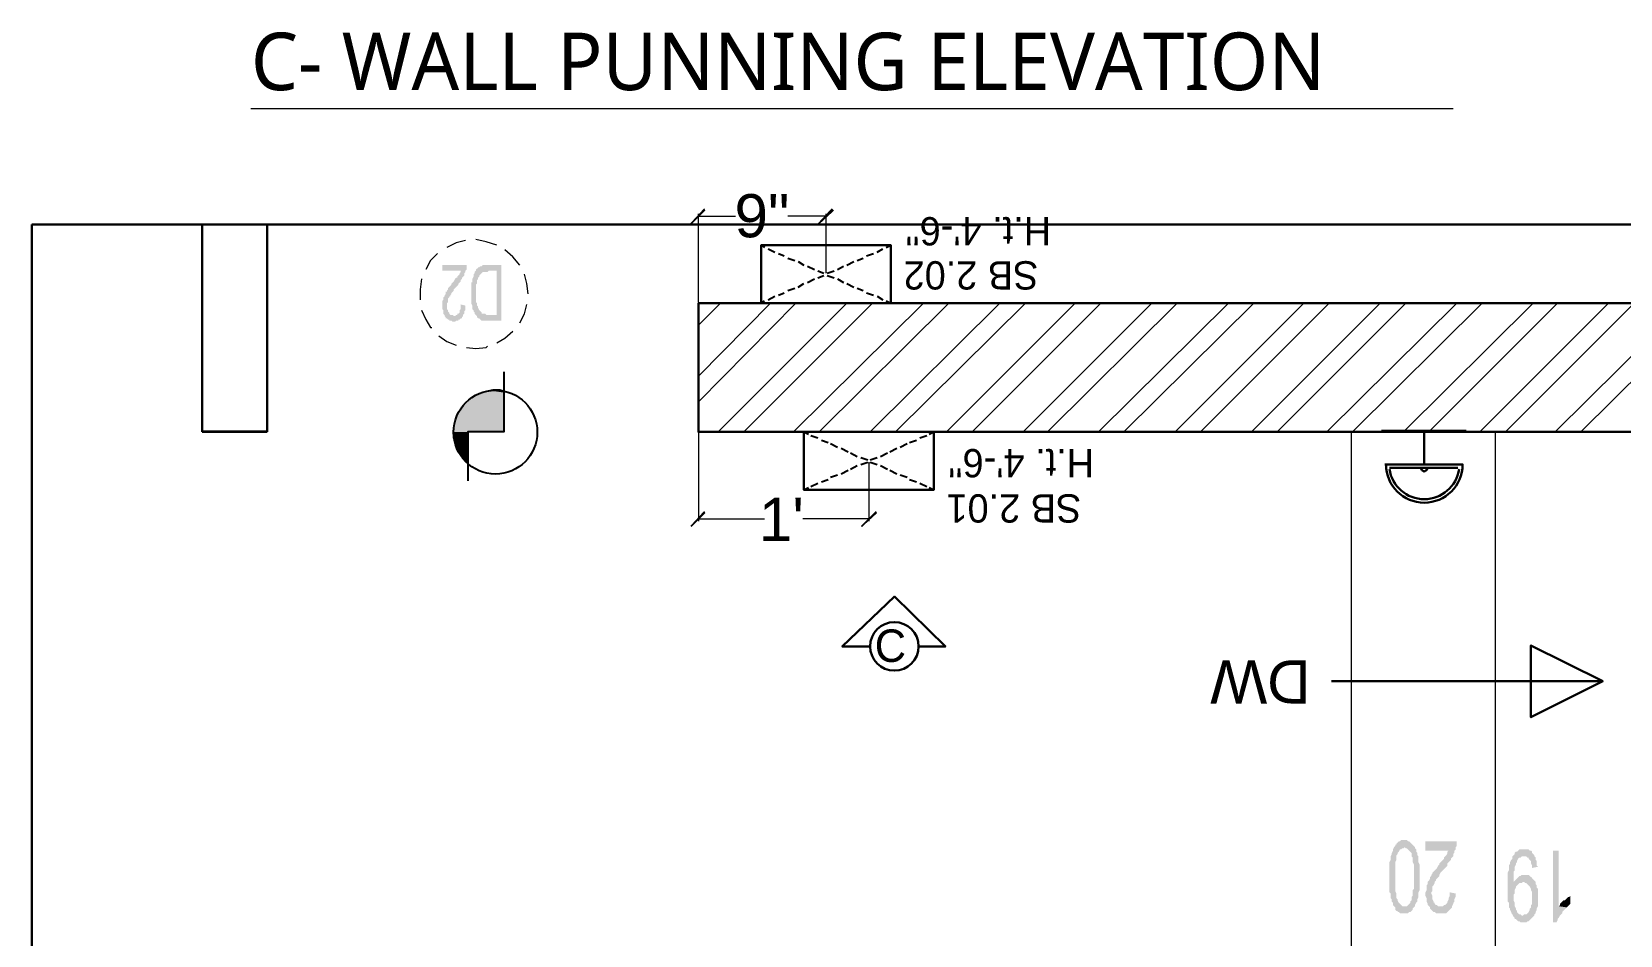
# Model space of a CAD drawing. Header units: inches. Extents: x 3324238 to 135265466, y -1036581 to 20094598.
# Drawn here: x 3353694.8 to 3353805.2, y -519414.3 to -519351.5 of the extents above; entities that cross this region are included whole.
import ezdxf

# ---------------------------------------------------------------- set-up
doc = ezdxf.new("R2010")
doc.units = ezdxf.units.IN
doc.header["$MEASUREMENT"] = 0
for name, color, linetype in [('PDF_Geometry', 7, 'Continuous'), ('PDF_Solid Fills', 7, 'Continuous'), ('PDF_Text', 1, 'Continuous')]:
    doc.layers.add(name, color=color, linetype=linetype)
doc.styles.add('PDF Arial', font='arial.ttf')
doc.styles.add('PDF Century Gothic', font='GOTHIC.TTF')
doc.styles.add('PDF Malgun Gothic', font='malgun.ttf')

msp = doc.modelspace()

# ---------------------------------------------------------------- hatches: boundary and pattern name
at = {"layer": 'PDF_Solid Fills', "lineweight": 30, "transparency": 33554559}
for color, points in [(256, [(3353723.48, -519371.239), (3353724.124, -519371.239), (3353724.124, -519371.239), (3353724.044, -519371.159), (3353723.963, -519371.159), (3353723.883, -519371.159), (3353723.802, -519371.078), (3353723.802, -519370.998), (3353723.802, -519370.998), (3353723.721, -519370.917), (3353723.721, -519370.836), (3353723.641, -519370.756), (3353723.641, -519370.675), (3353723.641, -519370.514), (3353723.641, -519370.434), (3353723.641, -519370.353), (3353723.721, -519370.272), (3353723.721, -519370.192), (3353723.721, -519370.031), (3353723.802, -519369.95), (3353723.802, -519369.87), (3353723.883, -519369.87), (3353723.883, -519369.789), (3353723.963, -519369.708), (3353723.963, -519369.628), (3353724.044, -519369.547), (3353724.124, -519369.467), (3353724.124, -519369.386), (3353724.205, -519369.306), (3353724.285, -519369.225), (3353724.366, -519369.144), (3353724.447, -519369.064), (3353724.447, -519368.983), (3353724.527, -519368.903), (3353724.608, -519368.822), (3353724.608, -519368.742), (3353724.688, -519368.661), (3353724.688, -519368.58), (3353724.769, -519368.5), (3353724.769, -519368.5), (3353724.849, -519368.419), (3353724.849, -519368.258), (3353724.93, -519368.178), (3353724.93, -519368.097), (3353725.011, -519368.016), (3353725.011, -519368.016), (3353725.011, -519367.855), (3353725.011, -519367.775), (3353725.011, -519367.694), (3353723.319, -519367.694), (3353723.319, -519368.097), (3353724.608, -519368.097), (3353724.608, -519368.178), (3353724.527, -519368.258), (3353724.527, -519368.339), (3353724.447, -519368.419), (3353724.447, -519368.419), (3353724.366, -519368.5), (3353724.366, -519368.58), (3353724.285, -519368.58), (3353724.205, -519368.661), (3353724.124, -519368.822), (3353724.044, -519368.903), (3353724.044, -519368.903), (3353723.963, -519368.983), (3353723.963, -519369.064), (3353723.883, -519369.144), (3353723.802, -519369.225), (3353723.721, -519369.306), (3353723.721, -519369.386), (3353723.641, -519369.467), (3353723.641, -519369.547), (3353723.56, -519369.547), (3353723.56, -519369.628), (3353723.56, -519369.708), (3353723.48, -519369.789), (3353723.48, -519369.87), (3353723.399, -519369.95), (3353723.399, -519370.031), (3353723.399, -519370.111), (3353723.319, -519370.192), (3353723.319, -519370.272), (3353723.319, -519370.434), (3353723.319, -519370.514), (3353723.319, -519370.514), (3353723.319, -519370.675), (3353723.319, -519370.756), (3353723.399, -519370.836), (3353723.399, -519370.917), (3353723.399, -519371.078), (3353723.48, -519371.159)]), (256, [(3353725.655, -519371.159), (3353726.541, -519371.159), (3353726.541, -519371.159), (3353726.461, -519371.159), (3353726.38, -519371.159), (3353726.3, -519371.078), (3353726.219, -519371.078), (3353726.139, -519371.078), (3353726.139, -519371.078), (3353726.058, -519371.078), (3353726.058, -519370.998), (3353725.977, -519370.917), (3353725.897, -519370.836), (3353725.897, -519370.836), (3353725.816, -519370.675), (3353725.816, -519370.595), (3353725.816, -519370.595), (3353725.736, -519370.514), (3353725.736, -519370.434), (3353725.736, -519370.353), (3353725.655, -519370.272), (3353725.655, -519370.111), (3353725.655, -519370.031), (3353725.655, -519369.95), (3353725.655, -519369.789), (3353725.655, -519369.628), (3353725.655, -519369.547), (3353725.655, -519369.386), (3353725.655, -519369.306), (3353725.655, -519369.225), (3353725.655, -519369.064), (3353725.736, -519368.983), (3353725.736, -519368.903), (3353725.736, -519368.903), (3353725.736, -519368.742), (3353725.816, -519368.661), (3353725.816, -519368.58), (3353725.897, -519368.5), (3353725.897, -519368.419), (3353725.977, -519368.339), (3353725.977, -519368.339), (3353726.058, -519368.258), (3353726.139, -519368.178), (3353726.139, -519368.178), (3353726.219, -519368.178), (3353726.3, -519368.178), (3353726.38, -519368.178), (3353726.461, -519368.178), (3353726.541, -519368.097), (3353727.105, -519368.097), (3353725.655, -519368.097), (3353725.575, -519368.178), (3353725.575, -519368.258), (3353725.494, -519368.339), (3353725.494, -519368.419), (3353725.494, -519368.5), (3353725.413, -519368.661), (3353725.413, -519368.742), (3353725.413, -519368.903), (3353725.333, -519368.903), (3353725.333, -519368.983), (3353725.333, -519369.064), (3353725.333, -519369.225), (3353725.333, -519369.306), (3353725.333, -519369.386), (3353725.333, -519369.547), (3353725.333, -519369.628), (3353725.333, -519369.708), (3353725.333, -519369.87), (3353725.333, -519369.95), (3353725.333, -519370.111), (3353725.333, -519370.192), (3353725.333, -519370.272), (3353725.333, -519370.353), (3353725.413, -519370.514), (3353725.413, -519370.595), (3353725.413, -519370.675), (3353725.413, -519370.756), (3353725.494, -519370.836), (3353725.494, -519370.917), (3353725.575, -519370.998), (3353725.575, -519371.078)]), (256, [(3353726.541, -519371.562), (3353727.428, -519371.562), (3353727.428, -519367.694), (3353726.461, -519367.694), (3353726.461, -519367.694), (3353726.38, -519367.694), (3353726.3, -519367.694), (3353726.219, -519367.694), (3353726.139, -519367.694), (3353726.058, -519367.775), (3353726.058, -519367.775), (3353725.977, -519367.775), (3353725.897, -519367.855), (3353725.816, -519367.855), (3353725.816, -519367.936), (3353725.736, -519367.936), (3353725.655, -519368.016), (3353725.655, -519368.097), (3353727.105, -519368.097), (3353727.105, -519371.159), (3353726.541, -519371.159), (3353725.655, -519371.159), (3353725.736, -519371.239), (3353725.736, -519371.32), (3353725.816, -519371.4), (3353725.897, -519371.4), (3353725.977, -519371.481), (3353725.977, -519371.481), (3353726.058, -519371.562), (3353726.139, -519371.562), (3353726.139, -519371.562), (3353726.219, -519371.562), (3353726.3, -519371.562), (3353726.38, -519371.562), (3353726.461, -519371.562)]), (256, [(3353724.124, -519371.642), (3353724.205, -519371.642), (3353724.285, -519371.562), (3353724.366, -519371.562), (3353724.447, -519371.562), (3353724.447, -519371.481), (3353724.527, -519371.481), (3353724.608, -519371.4), (3353724.688, -519371.4), (3353724.688, -519371.32), (3353724.769, -519371.239), (3353724.769, -519371.159), (3353724.849, -519371.078), (3353724.849, -519370.998), (3353724.849, -519370.917), (3353724.93, -519370.836), (3353724.93, -519370.675), (3353724.93, -519370.595), (3353724.93, -519370.514), (3353724.608, -519370.434), (3353724.608, -519370.514), (3353724.608, -519370.675), (3353724.608, -519370.756), (3353724.527, -519370.836), (3353724.527, -519370.917), (3353724.527, -519370.998), (3353724.447, -519371.078), (3353724.366, -519371.078), (3353724.366, -519371.159), (3353724.285, -519371.159), (3353724.205, -519371.239), (3353724.124, -519371.239), (3353723.48, -519371.239), (3353723.56, -519371.32), (3353723.56, -519371.32), (3353723.56, -519371.4), (3353723.641, -519371.4), (3353723.721, -519371.481), (3353723.802, -519371.481), (3353723.802, -519371.562), (3353723.883, -519371.562), (3353723.963, -519371.562), (3353724.044, -519371.642)]), (1, [(3353790.193, -519412.734), (3353790.193, -519412.734), (3353790.273, -519412.734), (3353790.354, -519412.734), (3353790.435, -519412.734), (3353790.515, -519412.653), (3353790.596, -519412.653), (3353790.676, -519412.572), (3353790.757, -519412.492), (3353790.757, -519412.411), (3353790.837, -519412.331), (3353790.918, -519412.25), (3353790.193, -519412.25), (3353790.193, -519412.25), (3353790.032, -519412.25), (3353789.951, -519412.17), (3353789.951, -519412.17), (3353789.871, -519412.089), (3353789.79, -519412.008), (3353789.709, -519411.847), (3353789.709, -519411.847), (3353789.709, -519411.767), (3353789.629, -519411.686), (3353789.629, -519411.606), (3353789.629, -519411.444), (3353789.629, -519411.364), (3353789.548, -519411.203), (3353789.548, -519411.122), (3353789.548, -519410.961), (3353789.548, -519410.8), (3353789.548, -519410.558), (3353789.548, -519410.397), (3353789.548, -519410.236), (3353789.548, -519410.155), (3353789.548, -519409.994), (3353789.548, -519409.833), (3353789.548, -519409.591), (3353789.548, -519409.43), (3353789.548, -519409.35), (3353789.548, -519409.188), (3353789.629, -519409.027), (3353789.629, -519408.947), (3353789.629, -519408.866), (3353789.629, -519408.705), (3353789.709, -519408.624), (3353789.709, -519408.544), (3353789.709, -519408.544), (3353789.79, -519408.463), (3353789.871, -519408.302), (3353789.951, -519408.302), (3353790.032, -519408.222), (3353790.112, -519408.222), (3353790.193, -519408.141), (3353790.918, -519408.141), (3353790.837, -519408.06), (3353790.757, -519407.98), (3353790.676, -519407.899), (3353790.596, -519407.819), (3353790.515, -519407.738), (3353790.435, -519407.738), (3353790.354, -519407.658), (3353790.273, -519407.658), (3353790.193, -519407.658), (3353790.193, -519407.658), (3353790.112, -519407.658), (3353789.951, -519407.658), (3353789.871, -519407.738), (3353789.79, -519407.738), (3353789.709, -519407.819), (3353789.629, -519407.899), (3353789.629, -519407.98), (3353789.548, -519407.98), (3353789.548, -519408.06), (3353789.468, -519408.141), (3353789.387, -519408.302), (3353789.387, -519408.383), (3353789.307, -519408.544), (3353789.307, -519408.624), (3353789.226, -519408.786), (3353789.226, -519408.866), (3353789.226, -519408.947), (3353789.226, -519409.027), (3353789.145, -519409.188), (3353789.145, -519409.35), (3353789.145, -519409.43), (3353789.145, -519409.591), (3353789.145, -519409.752), (3353789.145, -519409.914), (3353789.145, -519410.075), (3353789.145, -519410.236), (3353789.145, -519410.316), (3353789.145, -519410.478), (3353789.145, -519410.639), (3353789.145, -519410.8), (3353789.145, -519410.961), (3353789.145, -519411.042), (3353789.145, -519411.203), (3353789.145, -519411.283), (3353789.226, -519411.364), (3353789.226, -519411.525), (3353789.226, -519411.686), (3353789.307, -519411.767), (3353789.307, -519411.928), (3353789.387, -519412.008), (3353789.387, -519412.17), (3353789.387, -519412.17), (3353789.468, -519412.25), (3353789.548, -519412.331), (3353789.548, -519412.492), (3353789.629, -519412.572), (3353789.709, -519412.572), (3353789.709, -519412.653), (3353789.79, -519412.653), (3353789.871, -519412.734), (3353790.032, -519412.734), (3353790.112, -519412.734)]), (1, [(3353791.885, -519412.25), (3353792.691, -519412.25), (3353792.61, -519412.25), (3353792.529, -519412.25), (3353792.449, -519412.17), (3353792.368, -519412.17), (3353792.288, -519412.089), (3353792.288, -519412.008), (3353792.207, -519412.008), (3353792.207, -519411.928), (3353792.127, -519411.767), (3353792.127, -519411.686), (3353792.127, -519411.525), (3353792.046, -519411.364), (3353792.046, -519411.283), (3353792.127, -519411.203), (3353792.127, -519411.042), (3353792.127, -519410.88), (3353792.207, -519410.8), (3353792.288, -519410.639), (3353792.288, -519410.558), (3353792.368, -519410.478), (3353792.368, -519410.397), (3353792.449, -519410.316), (3353792.529, -519410.236), (3353792.61, -519410.155), (3353792.61, -519410.075), (3353792.691, -519409.914), (3353792.771, -519409.833), (3353792.852, -519409.752), (3353793.013, -519409.591), (3353793.093, -519409.511), (3353793.174, -519409.43), (3353793.174, -519409.269), (3353793.255, -519409.188), (3353793.335, -519409.108), (3353793.416, -519409.027), (3353793.416, -519408.947), (3353793.496, -519408.866), (3353793.577, -519408.786), (3353793.577, -519408.624), (3353793.657, -519408.544), (3353793.657, -519408.383), (3353793.738, -519408.302), (3353793.738, -519408.222), (3353793.738, -519408.141), (3353793.818, -519408.06), (3353793.818, -519407.899), (3353793.818, -519407.738), (3353791.643, -519407.738), (3353791.643, -519408.383), (3353793.255, -519408.383), (3353793.255, -519408.383), (3353793.174, -519408.463), (3353793.174, -519408.544), (3353793.093, -519408.705), (3353793.093, -519408.705), (3353793.013, -519408.786), (3353792.932, -519408.866), (3353792.932, -519408.947), (3353792.852, -519409.027), (3353792.691, -519409.188), (3353792.61, -519409.269), (3353792.61, -519409.35), (3353792.529, -519409.43), (3353792.449, -519409.591), (3353792.368, -519409.672), (3353792.288, -519409.752), (3353792.207, -519409.833), (3353792.127, -519409.914), (3353792.127, -519409.994), (3353792.046, -519410.075), (3353792.046, -519410.155), (3353791.965, -519410.236), (3353791.965, -519410.316), (3353791.885, -519410.478), (3353791.804, -519410.558), (3353791.804, -519410.719), (3353791.724, -519410.8), (3353791.724, -519410.88), (3353791.724, -519410.961), (3353791.724, -519411.122), (3353791.643, -519411.283), (3353791.643, -519411.364), (3353791.643, -519411.364), (3353791.643, -519411.525), (3353791.724, -519411.686), (3353791.724, -519411.847), (3353791.724, -519411.928), (3353791.804, -519412.089), (3353791.804, -519412.17)]), (1, [(3353790.918, -519412.25), (3353790.918, -519412.17), (3353790.999, -519412.008), (3353791.079, -519411.928), (3353791.079, -519411.767), (3353791.16, -519411.606), (3353791.16, -519411.606), (3353791.16, -519411.525), (3353791.16, -519411.364), (3353791.16, -519411.283), (3353791.24, -519411.122), (3353791.24, -519410.961), (3353791.24, -519410.88), (3353791.24, -519410.719), (3353791.24, -519410.558), (3353791.24, -519410.397), (3353791.24, -519410.236), (3353791.24, -519410.155), (3353791.24, -519409.914), (3353791.24, -519409.752), (3353791.24, -519409.591), (3353791.24, -519409.43), (3353791.24, -519409.35), (3353791.16, -519409.188), (3353791.16, -519409.027), (3353791.16, -519408.947), (3353791.16, -519408.786), (3353791.079, -519408.705), (3353791.079, -519408.544), (3353790.999, -519408.463), (3353790.999, -519408.383), (3353790.999, -519408.302), (3353790.918, -519408.222), (3353790.918, -519408.141), (3353790.193, -519408.141), (3353790.193, -519408.141), (3353790.273, -519408.222), (3353790.354, -519408.222), (3353790.435, -519408.302), (3353790.515, -519408.383), (3353790.596, -519408.463), (3353790.676, -519408.544), (3353790.676, -519408.624), (3353790.676, -519408.705), (3353790.676, -519408.786), (3353790.757, -519408.866), (3353790.757, -519408.947), (3353790.757, -519409.108), (3353790.757, -519409.188), (3353790.837, -519409.35), (3353790.837, -519409.511), (3353790.837, -519409.672), (3353790.837, -519409.833), (3353790.837, -519409.994), (3353790.837, -519410.236), (3353790.837, -519410.316), (3353790.837, -519410.558), (3353790.837, -519410.719), (3353790.837, -519410.88), (3353790.837, -519411.042), (3353790.757, -519411.122), (3353790.757, -519411.283), (3353790.757, -519411.444), (3353790.757, -519411.525), (3353790.676, -519411.606), (3353790.676, -519411.767), (3353790.676, -519411.847), (3353790.596, -519411.928), (3353790.596, -519412.008), (3353790.515, -519412.089), (3353790.435, -519412.17), (3353790.354, -519412.25), (3353790.273, -519412.25), (3353790.193, -519412.25)]), (1, [(3353798.492, -519413.378), (3353798.492, -519413.378), (3353798.572, -519413.378), (3353798.653, -519413.378), (3353798.733, -519413.298), (3353798.814, -519413.298), (3353798.894, -519413.217), (3353798.975, -519413.136), (3353799.056, -519413.056), (3353799.136, -519412.975), (3353799.217, -519412.895), (3353798.411, -519412.895), (3353798.33, -519412.895), (3353798.25, -519412.814), (3353798.169, -519412.814), (3353798.089, -519412.734), (3353798.008, -519412.653), (3353798.008, -519412.572), (3353797.928, -519412.492), (3353797.928, -519412.411), (3353797.847, -519412.25), (3353797.847, -519412.17), (3353797.847, -519412.008), (3353797.766, -519411.847), (3353797.766, -519411.686), (3353797.766, -519411.606), (3353797.766, -519411.444), (3353797.847, -519411.364), (3353797.847, -519411.203), (3353797.847, -519411.122), (3353797.928, -519410.961), (3353797.928, -519410.88), (3353798.008, -519410.8), (3353798.089, -519410.719), (3353797.766, -519410.719), (3353797.766, -519410.558), (3353797.766, -519410.558), (3353797.766, -519410.397), (3353797.766, -519410.236), (3353797.766, -519410.075), (3353797.766, -519409.994), (3353797.766, -519409.833), (3353797.847, -519409.752), (3353797.847, -519409.591), (3353797.847, -519409.511), (3353797.928, -519409.35), (3353797.928, -519409.269), (3353798.008, -519409.188), (3353798.008, -519409.108), (3353798.089, -519408.947), (3353798.169, -519408.866), (3353798.25, -519408.866), (3353798.33, -519408.786), (3353798.411, -519408.786), (3353798.492, -519408.786), (3353797.766, -519408.705), (3353797.686, -519408.786), (3353797.686, -519408.947), (3353797.605, -519409.027), (3353797.525, -519409.188), (3353797.525, -519409.269), (3353797.444, -519409.43), (3353797.444, -519409.43), (3353797.444, -519409.591), (3353797.444, -519409.672), (3353797.444, -519409.752), (3353797.364, -519409.914), (3353797.364, -519410.075), (3353797.364, -519410.155), (3353797.364, -519410.316), (3353797.364, -519410.478), (3353797.364, -519410.639), (3353797.364, -519410.8), (3353797.364, -519410.961), (3353797.364, -519411.042), (3353797.364, -519411.203), (3353797.364, -519411.364), (3353797.364, -519411.525), (3353797.364, -519411.686), (3353797.364, -519411.767), (3353797.364, -519411.928), (3353797.444, -519412.008), (3353797.444, -519412.17), (3353797.444, -519412.25), (3353797.444, -519412.331), (3353797.525, -519412.411), (3353797.525, -519412.492), (3353797.605, -519412.653), (3353797.605, -519412.734), (3353797.686, -519412.814), (3353797.766, -519412.975), (3353797.847, -519413.056), (3353797.847, -519413.136), (3353797.928, -519413.136), (3353798.008, -519413.217), (3353798.089, -519413.298), (3353798.169, -519413.298), (3353798.25, -519413.378), (3353798.33, -519413.378)]), (1, [(3353799.056, -519409.591), (3353799.458, -519409.511), (3353799.378, -519409.43), (3353799.378, -519409.269), (3353799.378, -519409.108), (3353799.297, -519409.027), (3353799.297, -519408.866), (3353799.217, -519408.786), (3353799.217, -519408.705), (3353799.136, -519408.624), (3353799.056, -519408.544), (3353799.056, -519408.463), (3353798.975, -519408.383), (3353798.894, -519408.383), (3353798.814, -519408.302), (3353798.733, -519408.302), (3353798.572, -519408.302), (3353798.492, -519408.302), (3353798.492, -519408.302), (3353798.411, -519408.302), (3353798.25, -519408.302), (3353798.169, -519408.302), (3353798.089, -519408.383), (3353798.008, -519408.463), (3353797.928, -519408.463), (3353797.847, -519408.544), (3353797.847, -519408.624), (3353797.766, -519408.705), (3353798.492, -519408.786), (3353798.492, -519408.786), (3353798.653, -519408.786), (3353798.733, -519408.866), (3353798.814, -519408.866), (3353798.814, -519408.947), (3353798.894, -519409.027), (3353798.975, -519409.108), (3353798.975, -519409.269), (3353799.056, -519409.43)]), (1, [(3353800.506, -519413.378), (3353800.748, -519413.378), (3353800.748, -519413.378), (3353800.828, -519413.217), (3353800.828, -519413.136), (3353800.909, -519413.056), (3353800.989, -519412.895), (3353801.07, -519412.814), (3353801.15, -519412.734), (3353801.15, -519412.653), (3353801.231, -519412.572), (3353801.312, -519412.492), (3353801.392, -519412.411), (3353801.473, -519412.331), (3353800.909, -519412.25), (3353800.909, -519408.383), (3353800.506, -519408.383)]), (1, [(3353798.089, -519410.719), (3353798.169, -519410.639), (3353798.25, -519410.639), (3353798.33, -519410.639), (3353798.411, -519410.558), (3353799.217, -519410.478), (3353799.136, -519410.397), (3353799.056, -519410.316), (3353799.056, -519410.236), (3353798.975, -519410.236), (3353798.894, -519410.155), (3353798.814, -519410.075), (3353798.733, -519410.075), (3353798.572, -519410.075), (3353798.492, -519410.075), (3353798.492, -519410.075), (3353798.411, -519410.075), (3353798.33, -519410.075), (3353798.25, -519410.155), (3353798.169, -519410.155), (3353798.089, -519410.236), (3353798.089, -519410.236), (3353798.008, -519410.316), (3353797.928, -519410.397), (3353797.847, -519410.478), (3353797.766, -519410.558), (3353797.766, -519410.719)]), (1, [(3353792.691, -519412.734), (3353792.771, -519412.734), (3353792.852, -519412.734), (3353792.932, -519412.734), (3353793.093, -519412.734), (3353793.174, -519412.653), (3353793.255, -519412.572), (3353793.255, -519412.572), (3353793.335, -519412.492), (3353793.416, -519412.411), (3353793.496, -519412.331), (3353793.496, -519412.25), (3353793.577, -519412.089), (3353793.577, -519412.008), (3353793.657, -519411.928), (3353793.657, -519411.767), (3353793.738, -519411.606), (3353793.738, -519411.444), (3353793.738, -519411.364), (3353793.335, -519411.283), (3353793.335, -519411.364), (3353793.335, -519411.525), (3353793.255, -519411.686), (3353793.255, -519411.767), (3353793.174, -519411.928), (3353793.174, -519412.008), (3353793.093, -519412.089), (3353793.013, -519412.17), (3353792.932, -519412.17), (3353792.852, -519412.25), (3353792.771, -519412.25), (3353792.691, -519412.25), (3353791.885, -519412.25), (3353791.965, -519412.331), (3353791.965, -519412.411), (3353792.046, -519412.492), (3353792.046, -519412.492), (3353792.127, -519412.572), (3353792.207, -519412.653), (3353792.288, -519412.653), (3353792.368, -519412.734), (3353792.449, -519412.734), (3353792.61, -519412.734)]), (1, [(3353799.217, -519412.895), (3353799.217, -519412.814), (3353799.297, -519412.734), (3353799.297, -519412.653), (3353799.378, -519412.492), (3353799.378, -519412.411), (3353799.458, -519412.25), (3353799.458, -519412.089), (3353799.458, -519412.008), (3353799.458, -519411.847), (3353799.458, -519411.686), (3353799.458, -519411.606), (3353799.458, -519411.444), (3353799.458, -519411.283), (3353799.458, -519411.203), (3353799.458, -519411.042), (3353799.378, -519410.961), (3353799.378, -519410.8), (3353799.297, -519410.719), (3353799.297, -519410.558), (3353799.217, -519410.478), (3353798.411, -519410.558), (3353798.492, -519410.558), (3353798.572, -519410.639), (3353798.653, -519410.639), (3353798.733, -519410.719), (3353798.814, -519410.8), (3353798.894, -519410.88), (3353798.894, -519410.88), (3353798.975, -519411.042), (3353798.975, -519411.122), (3353799.056, -519411.283), (3353799.056, -519411.364), (3353799.056, -519411.525), (3353799.056, -519411.686), (3353799.056, -519411.767), (3353799.056, -519411.928), (3353799.056, -519412.089), (3353798.975, -519412.17), (3353798.975, -519412.331), (3353798.894, -519412.411), (3353798.894, -519412.492), (3353798.814, -519412.653), (3353798.733, -519412.734), (3353798.653, -519412.814), (3353798.572, -519412.814), (3353798.492, -519412.814), (3353798.411, -519412.895)]), (1, [(3353801.473, -519412.331), (3353801.553, -519412.25), (3353801.634, -519412.17), (3353801.715, -519412.089), (3353801.715, -519411.525), (3353801.715, -519411.525), (3353801.634, -519411.606), (3353801.553, -519411.606), (3353801.473, -519411.686), (3353801.392, -519411.767), (3353801.312, -519411.847), (3353801.231, -519411.847), (3353801.151, -519411.928), (3353801.07, -519412.008), (3353800.989, -519412.089), (3353800.989, -519412.17), (3353800.909, -519412.25)])]:
    msp.add_hatch(color=color, dxfattribs=at).paths.add_polyline_path(points)

# ---------------------------------------------------------------- linework, layer by layer
at = {"layer": 'PDF_Geometry', "color": 1, "lineweight": 13}
msp.add_lwpolyline([(3353710.024, -519356.817), (3353793.577, -519356.817)], dxfattribs=at)
at = {"layer": 'PDF_Geometry', "color": 9, "lineweight": 30, "true_color": 0xbababa}
msp.add_lwpolyline([(3353694.796, -519364.874), (3353879.708, -519364.874), (3353879.708, -519479.527), (3353694.796, -519479.527)], close=True, dxfattribs=at)
at = {"layer": 'PDF_Geometry', "lineweight": 30}
for points in [[(3353706.64, -519364.874), (3353706.64, -519379.296)], [(3353711.152, -519364.874), (3353711.152, -519379.296)], [(3353868.428, -519370.353), (3353741.125, -519370.353), (3353741.125, -519379.296), (3353862.385, -519379.296)], [(3353756.433, -519394.202), (3353758.287, -519394.202), (3353754.741, -519390.738), (3353751.116, -519394.202), (3353752.969, -519394.202)], [(3353785.117, -519396.619), (3353798.975, -519396.619), (3353803.97, -519396.619), (3353798.975, -519399.117), (3353798.975, -519394.122), (3353803.97, -519396.619)]]:
    msp.add_lwpolyline(points, dxfattribs=at)
at = {"layer": 'PDF_Geometry', "color": 252, "lineweight": 13, "true_color": 0x979797}
for points in [[(3353741.125, -519370.272), (3353741.125, -519364.149)], [(3353749.988, -519368.258), (3353749.988, -519364.149)], [(3353741.125, -519379.377), (3353741.125, -519385.5)], [(3353752.969, -519381.391), (3353752.969, -519385.5)]]:
    msp.add_lwpolyline(points, dxfattribs=at)
at = {"layer": 'PDF_Geometry', "color": 152, "lineweight": 13, "true_color": 0x006edd}
for points in [[(3353741.125, -519364.31), (3353743.703, -519364.31)], [(3353749.988, -519364.31), (3353747.329, -519364.31)], [(3353741.125, -519385.339), (3353745.717, -519385.339)], [(3353752.969, -519385.339), (3353748.376, -519385.339)]]:
    msp.add_lwpolyline(points, dxfattribs=at)
at = {"layer": 'PDF_Geometry', "color": 1, "lineweight": 18}
for points in [[(3353724.93, -519366.002), (3353724.285, -519366.163), (3353723.641, -519366.486)], [(3353727.105, -519366.324), (3353726.38, -519366.083), (3353725.655, -519365.922)], [(3353722.996, -519366.888), (3353722.513, -519367.372), (3353722.191, -519368.016)], [(3353728.717, -519367.694), (3353728.233, -519367.13), (3353727.669, -519366.647)], [(3353729.281, -519369.708), (3353729.2, -519368.983), (3353729.039, -519368.339)], [(3353721.868, -519368.661), (3353721.788, -519369.386), (3353721.788, -519370.111)], [(3353728.717, -519371.723), (3353729.039, -519371.078), (3353729.2, -519370.434)], [(3353721.868, -519370.836), (3353722.191, -519371.481), (3353722.513, -519372.045), (3353722.593, -519372.045)], [(3353723.077, -519372.609), (3353723.641, -519373.012), (3353724.285, -519373.254)], [(3353727.105, -519373.092), (3353727.669, -519372.77), (3353728.233, -519372.287)], [(3353725.011, -519373.415), (3353725.655, -519373.495), (3353726.38, -519373.415), (3353726.461, -519373.334)]]:
    msp.add_lwpolyline(points, dxfattribs=at)
at = {"layer": 'PDF_Geometry', "color": 242, "lineweight": 25, "true_color": 0xcd1f26}
for points in [[(3353745.476, -519366.324), (3353745.717, -519366.486)], [(3353745.959, -519366.566), (3353746.443, -519366.808)], [(3353746.684, -519366.888), (3353747.087, -519367.05)], [(3353747.329, -519367.211), (3353747.812, -519367.372)], [(3353752.163, -519367.372), (3353752.566, -519367.211)], [(3353752.808, -519367.05), (3353753.291, -519366.888)], [(3353753.533, -519366.808), (3353753.936, -519366.566)], [(3353754.177, -519366.486), (3353754.5, -519366.324)], [(3353748.054, -519367.452), (3353748.457, -519367.694)], [(3353748.699, -519367.775), (3353749.182, -519368.016)], [(3353749.424, -519368.097), (3353749.827, -519368.258)], [(3353750.068, -519368.258), (3353750.552, -519368.097)], [(3353750.793, -519368.016), (3353751.196, -519367.775)], [(3353751.438, -519367.694), (3353751.921, -519367.452)], [(3353747.329, -519369.467), (3353747.812, -519369.306)], [(3353748.054, -519369.225), (3353748.457, -519368.983)], [(3353748.699, -519368.903), (3353749.182, -519368.661)], [(3353749.424, -519368.58), (3353749.827, -519368.419)], [(3353750.068, -519368.419), (3353750.552, -519368.58)], [(3353750.793, -519368.661), (3353751.196, -519368.903)], [(3353751.438, -519368.983), (3353751.921, -519369.225)], [(3353752.163, -519369.306), (3353752.566, -519369.467)], [(3353745.476, -519370.353), (3353745.717, -519370.192)], [(3353745.959, -519370.111), (3353746.443, -519369.87)], [(3353746.684, -519369.789), (3353747.087, -519369.628)], [(3353752.808, -519369.628), (3353753.291, -519369.789)], [(3353753.533, -519369.87), (3353753.936, -519370.111)], [(3353754.177, -519370.192), (3353754.5, -519370.353)], [(3353748.457, -519379.296), (3353748.779, -519379.458)], [(3353757.159, -519379.458), (3353757.481, -519379.296)], [(3353748.94, -519379.538), (3353749.424, -519379.699)], [(3353749.665, -519379.86), (3353750.149, -519380.022)], [(3353750.31, -519380.102), (3353750.793, -519380.344)], [(3353751.035, -519380.424), (3353751.519, -519380.666)], [(3353754.419, -519380.666), (3353754.903, -519380.424)], [(3353755.144, -519380.344), (3353755.628, -519380.102)], [(3353755.789, -519380.022), (3353756.272, -519379.86)], [(3353756.514, -519379.699), (3353756.997, -519379.538)], [(3353751.68, -519380.747), (3353752.163, -519380.988)], [(3353751.68, -519381.875), (3353752.163, -519381.633)], [(3353752.405, -519381.069), (3353752.888, -519381.23)], [(3353752.405, -519381.552), (3353752.888, -519381.391)], [(3353753.049, -519381.23), (3353753.533, -519381.069)], [(3353753.049, -519381.391), (3353753.533, -519381.552)], [(3353753.775, -519380.988), (3353754.258, -519380.747)], [(3353753.775, -519381.633), (3353754.258, -519381.875)], [(3353749.665, -519382.761), (3353750.149, -519382.6)], [(3353750.31, -519382.439), (3353750.793, -519382.278)], [(3353751.035, -519382.197), (3353751.519, -519381.955)], [(3353754.419, -519381.955), (3353754.903, -519382.197)], [(3353755.144, -519382.278), (3353755.628, -519382.439)], [(3353755.789, -519382.6), (3353756.272, -519382.761)], [(3353748.457, -519383.325), (3353748.779, -519383.164)], [(3353748.94, -519383.083), (3353749.424, -519382.842)], [(3353756.514, -519382.842), (3353756.997, -519383.083)], [(3353757.159, -519383.164), (3353757.481, -519383.325)]]:
    msp.add_lwpolyline(points, dxfattribs=at)
at = {"layer": 'PDF_Geometry', "color": 5, "lineweight": 30}
for points in [[(3353754.5, -519370.353), (3353745.476, -519370.353), (3353745.476, -519366.324), (3353754.5, -519366.324)], [(3353757.481, -519379.296), (3353748.457, -519379.296), (3353748.457, -519383.325), (3353757.481, -519383.325)]]:
    msp.add_lwpolyline(points, close=True, dxfattribs=at)
at = {"layer": 'PDF_Geometry', "color": 9, "lineweight": 13, "true_color": 0xbababa}
for points in [[(3353747.893, -519370.353), (3353741.125, -519377.202)], [(3353742.656, -519370.353), (3353741.125, -519371.884)], [(3353746.12, -519370.353), (3353741.125, -519375.429)], [(3353751.438, -519370.353), (3353742.495, -519379.296)], [(3353753.211, -519370.353), (3353744.267, -519379.296)], [(3353756.756, -519370.353), (3353747.732, -519379.296)], [(3353758.528, -519370.353), (3353749.504, -519379.296)], [(3353762.073, -519370.353), (3353753.049, -519379.296)], [(3353763.846, -519370.353), (3353754.822, -519379.296)], [(3353767.311, -519370.353), (3353758.367, -519379.296)], [(3353769.083, -519370.353), (3353760.14, -519379.296)], [(3353772.628, -519370.353), (3353763.685, -519379.296)], [(3353774.401, -519370.353), (3353765.377, -519379.296)], [(3353777.946, -519370.353), (3353768.922, -519379.296)], [(3353779.719, -519370.353), (3353770.695, -519379.296)], [(3353783.183, -519370.353), (3353774.24, -519379.296)], [(3353784.956, -519370.353), (3353783.989, -519371.32), (3353776.012, -519379.296)], [(3353788.501, -519370.353), (3353783.989, -519374.865), (3353779.557, -519379.296)], [(3353790.273, -519370.353), (3353783.989, -519376.638), (3353781.33, -519379.296)], [(3353793.819, -519370.353), (3353784.795, -519379.296)], [(3353795.591, -519370.353), (3353786.567, -519379.296)], [(3353799.136, -519370.353), (3353790.112, -519379.296)], [(3353800.828, -519370.353), (3353791.885, -519379.296)], [(3353804.373, -519370.353), (3353795.43, -519379.296)], [(3353806.146, -519370.353), (3353797.203, -519379.296)], [(3353809.691, -519370.353), (3353800.667, -519379.296)], [(3353811.464, -519370.353), (3353802.44, -519379.296)]]:
    msp.add_lwpolyline(points, dxfattribs=at)
at = {"layer": 'PDF_Geometry', "color": 251, "lineweight": 25, "true_color": 0x545454}
msp.add_lwpolyline([(3353727.589, -519375.107), (3353727.589, -519379.296), (3353725.091, -519379.296), (3353725.091, -519382.68)], dxfattribs=at)
at = {"layer": 'PDF_Geometry', "lineweight": 35}
msp.add_lwpolyline([(3353711.152, -519379.296), (3353706.64, -519379.296)], dxfattribs=at)
at = {"layer": 'PDF_Geometry', "lineweight": 13}
for points in [[(3353786.487, -519379.296), (3353786.487, -519451.086)], [(3353796.477, -519379.296), (3353796.477, -519451.166)]]:
    msp.add_lwpolyline(points, dxfattribs=at)
at = {"layer": 'PDF_Geometry', "color": 92, "lineweight": 30, "true_color": 0x00b800}
for points in [[(3353794.463, -519379.216), (3353788.581, -519379.216)], [(3353791.562, -519381.552), (3353791.562, -519379.216)], [(3353793.899, -519381.794), (3353789.145, -519381.794)], [(3353791.321, -519381.794), (3353791.401, -519381.955), (3353791.562, -519382.036), (3353791.724, -519381.955), (3353791.804, -519381.794)]]:
    msp.add_lwpolyline(points, dxfattribs=at)
msp.add_lwpolyline([(3353788.904, -519381.552, 1), (3353794.221, -519381.552), (3353788.823, -519381.552)], format="xyb", dxfattribs=at)
at = {"layer": 'PDF_Geometry', "color": 251, "lineweight": 25, "true_color": 0x545454}
msp.add_circle((3353727.015, -519379.306), 2.91, dxfattribs=at)
at = {"layer": 'PDF_Geometry', "lineweight": 30}
msp.add_circle((3353754.738, -519394.193), 1.683, dxfattribs=at)
at = {"layer": 'PDF_Geometry', "color": 92, "lineweight": 30, "true_color": 0x00b800}
msp.add_arc((3353791.562, -519381.528), 2.442, 188.17123, 351.82877, dxfattribs=at)
at = {"layer": 'PDF_Solid Fills', "color": 152, "lineweight": 30, "true_color": 0x006edd, "transparency": 33554559}
for points in [[(3353741.528, -519363.746), (3353740.641, -519364.874), (3353740.561, -519364.794)], [(3353741.608, -519363.907), (3353741.528, -519363.746), (3353740.641, -519364.874)], [(3353749.424, -519364.794), (3353749.504, -519364.874), (3353750.391, -519363.746)], [(3353749.504, -519364.874), (3353750.391, -519363.746), (3353750.552, -519363.907)], [(3353741.528, -519384.775), (3353740.641, -519385.903), (3353740.561, -519385.823)], [(3353741.608, -519384.936), (3353741.528, -519384.775), (3353740.641, -519385.903)], [(3353752.405, -519385.823), (3353752.485, -519385.903), (3353753.452, -519384.775)], [(3353752.485, -519385.903), (3353753.452, -519384.775), (3353753.533, -519384.936)]]:
    msp.add_solid(points, dxfattribs=at)
at = {"layer": 'PDF_Solid Fills', "color": 251, "lineweight": 30, "true_color": 0x545454, "transparency": 33554559}
for points in [[(3353725.011, -519377.121), (3353727.589, -519377.524), (3353724.608, -519377.524)], [(3353725.413, -519376.799), (3353727.589, -519377.121), (3353725.011, -519377.121)], [(3353725.011, -519377.121), (3353727.589, -519377.121), (3353727.589, -519377.524)], [(3353725.897, -519376.557), (3353727.589, -519376.799), (3353725.413, -519376.799)], [(3353725.413, -519376.799), (3353727.589, -519376.799), (3353727.589, -519377.121)], [(3353726.461, -519376.396), (3353727.589, -519376.557), (3353725.897, -519376.557)], [(3353725.897, -519376.557), (3353727.589, -519376.557), (3353727.589, -519376.799)], [(3353726.864, -519376.315), (3353727.589, -519376.396), (3353726.461, -519376.396)], [(3353726.461, -519376.396), (3353727.589, -519376.396), (3353727.589, -519376.557)], [(3353726.864, -519376.315), (3353727.347, -519376.315), (3353727.589, -519376.396)], [(3353724.366, -519378.007), (3353727.589, -519378.571), (3353724.124, -519378.571)], [(3353724.608, -519377.524), (3353727.589, -519378.007), (3353724.366, -519378.007)], [(3353724.366, -519378.007), (3353727.589, -519378.007), (3353727.589, -519378.571)], [(3353724.608, -519377.524), (3353727.589, -519377.524), (3353727.589, -519378.007)], [(3353724.124, -519378.571), (3353727.589, -519379.135), (3353724.044, -519379.135)], [(3353724.044, -519379.135), (3353727.589, -519379.296), (3353724.044, -519379.296)], [(3353724.044, -519379.135), (3353727.589, -519379.135), (3353727.589, -519379.296)], [(3353724.044, -519379.296), (3353725.091, -519379.699), (3353724.044, -519379.699)], [(3353724.044, -519379.296), (3353725.091, -519379.296), (3353725.091, -519379.699)], [(3353724.124, -519378.571), (3353727.589, -519378.571), (3353727.589, -519379.135)], [(3353724.044, -519379.699), (3353725.091, -519380.183), (3353724.205, -519380.183)], [(3353724.044, -519379.699), (3353725.091, -519379.699), (3353725.091, -519380.183)], [(3353724.205, -519380.183), (3353725.091, -519380.747), (3353724.447, -519380.747)], [(3353724.205, -519380.183), (3353725.091, -519380.183), (3353725.091, -519380.747)], [(3353724.447, -519380.747), (3353725.091, -519381.15), (3353724.688, -519381.15)], [(3353724.447, -519380.747), (3353725.091, -519380.747), (3353725.091, -519381.15)], [(3353724.688, -519381.15), (3353725.091, -519381.15), (3353725.091, -519381.552)]]:
    msp.add_solid(points, dxfattribs=at)

# ---------------------------------------------------------------- texts
at = {"layer": 'PDF_Text', "lineweight": 30, "attachment_point": 7}
for s, insert, char_height, style in [('C- WALL PUNNING ELEVATION', (3353710.019, -519355.6), 3.99579, 'PDF Malgun Gothic'), ('9"', (3353743.628, -519365.81), 2.9991, 'PDF Arial'), ("1'", (3353745.322, -519386.869), 2.9991, 'PDF Arial')]:
    msp.add_mtext(s, dxfattribs=dict(at, insert=insert, char_height=char_height, style=style))
at = {"layer": 'PDF_Text', "color": 240, "lineweight": 30, "true_color": 0xed1f23, "char_height": 1.96768, "attachment_point": 7, "rotation": 180, "style": 'PDF Century Gothic'}
for insert in [(3353765.631, -519364.338), (3353768.612, -519380.453)]:
    msp.add_mtext("H.t. 4'-6''", dxfattribs=dict(at, insert=insert))
at = {"layer": 'PDF_Text', "color": 5, "lineweight": 30, "char_height": 1.9677, "attachment_point": 7, "rotation": 180, "style": 'PDF Century Gothic'}
for s, insert in [('SB 2.02', (3353764.744, -519367.4)), ('SB 2.01', (3353767.725, -519383.595))]:
    msp.add_mtext(s, dxfattribs=dict(at, insert=insert))
at = {"layer": 'PDF_Text', "color": 7, "lineweight": 30, "insert": (3353753.372, -519395.307), "char_height": 2.257, "attachment_point": 7, "style": 'PDF Century Gothic'}
msp.add_mtext('C', dxfattribs=at)
at = {"layer": 'PDF_Text', "color": 13, "lineweight": 30, "true_color": 0xb85b5b, "insert": (3353783.674, -519395.167), "char_height": 2.9991, "attachment_point": 7, "rotation": 180, "style": 'PDF Arial'}
msp.add_mtext('DW', dxfattribs=at)

doc.saveas('drawing.dxf')
